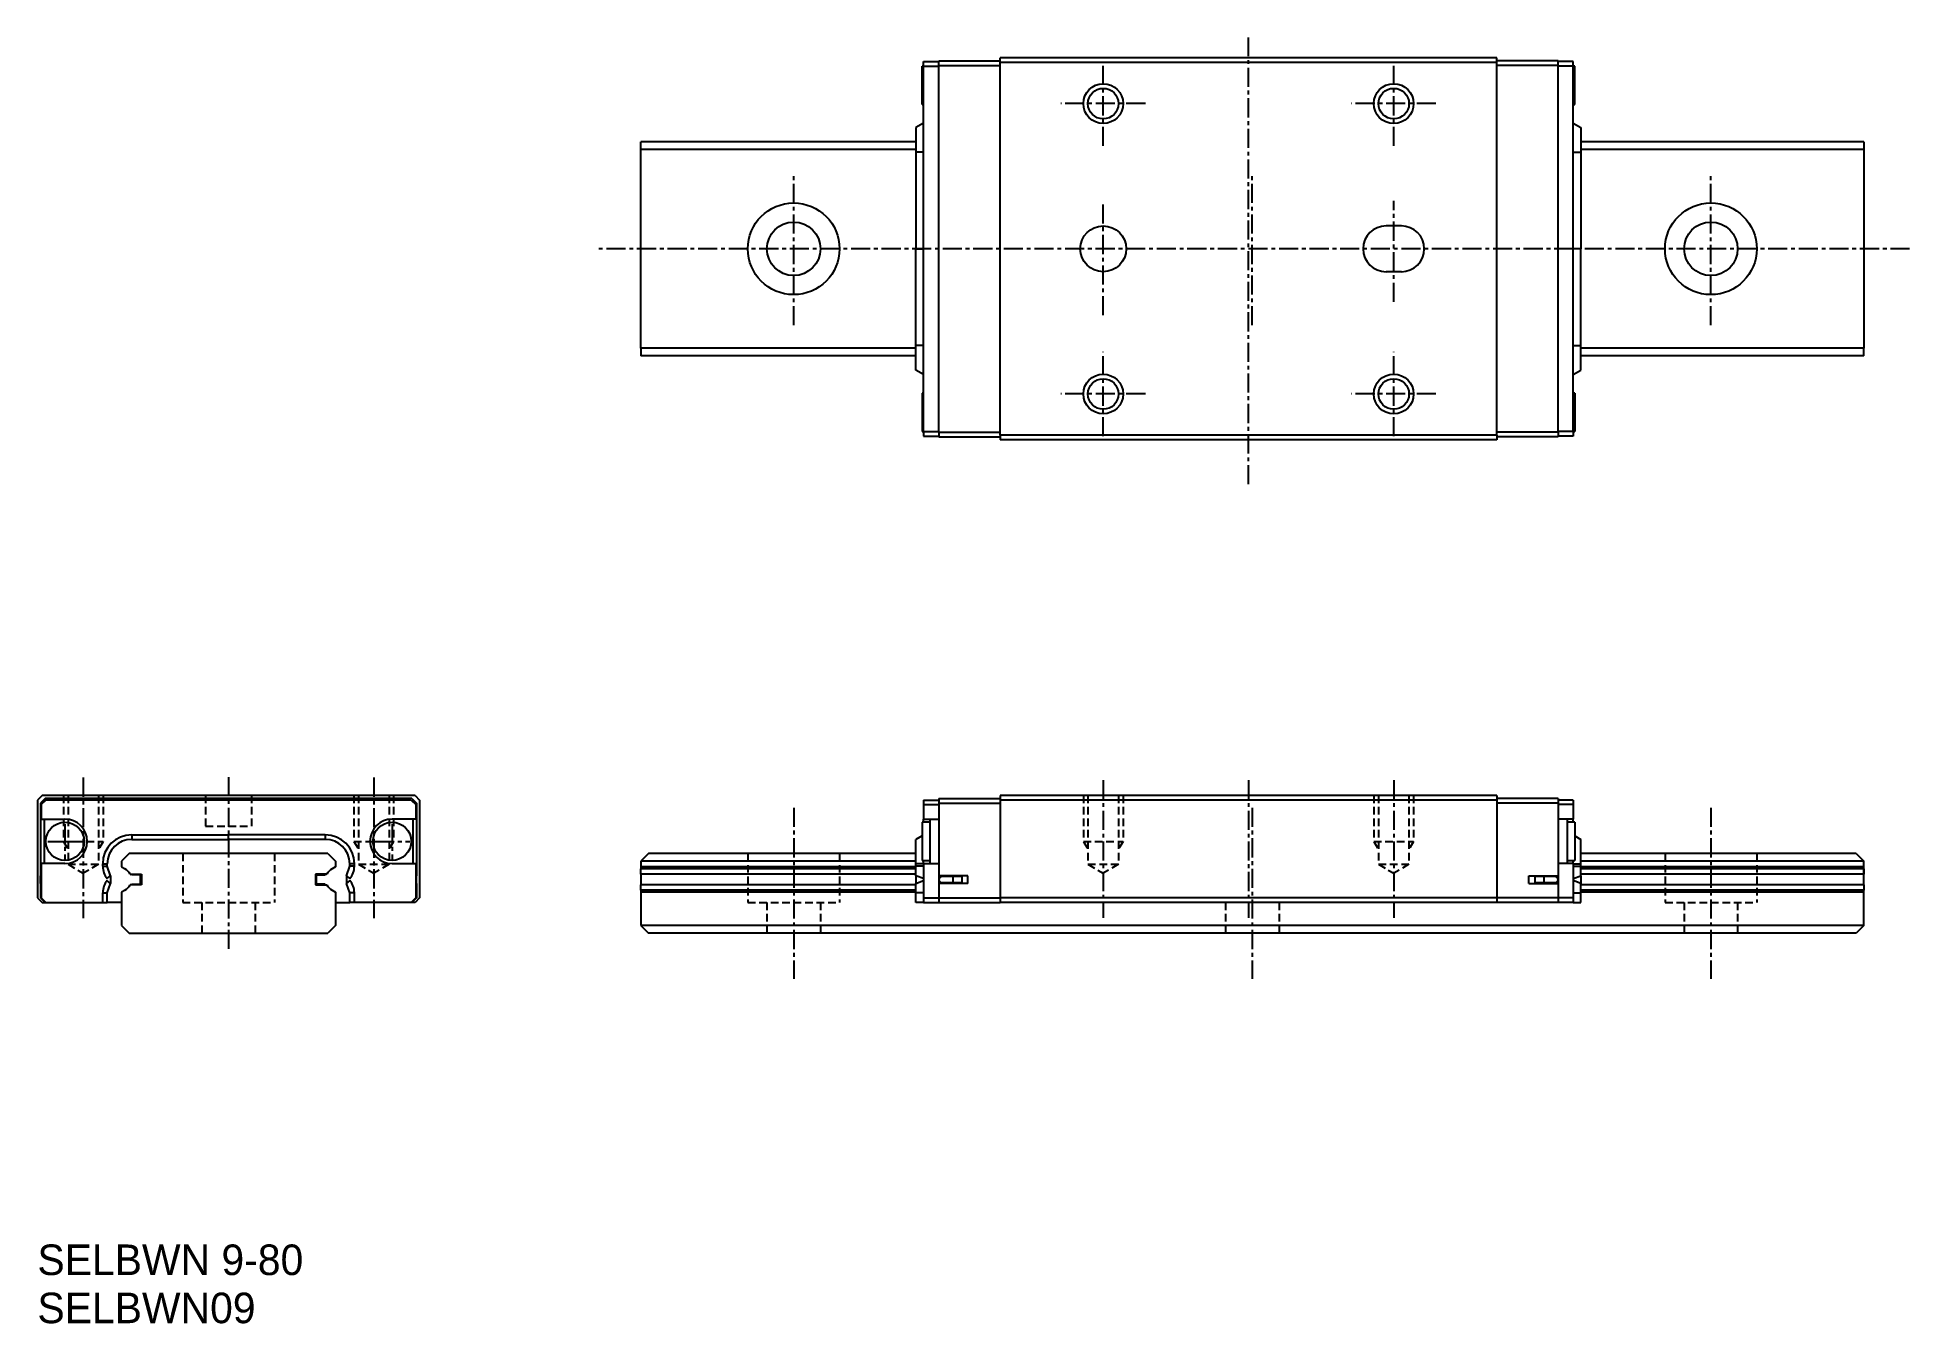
# Model space of a CAD drawing. Extents: x 10 to 132, y 2 to 86.
import ezdxf

# ---------------------------------------------------------------- set-up
doc = ezdxf.new("R2010")
doc.units = 0
doc.linetypes.add('CENTER', pattern=[2, 1.25, -0.25, 0.25, -0.25])
doc.linetypes.add('DASHED', pattern=[0.75, 0.5, -0.25])
doc.layers.get('0').update_dxf_attribs({"linetype": 'CONTINUOUS'})
doc.layers.add('CENTER', color=1, linetype='CENTER')

msp = doc.modelspace()

# ---------------------------------------------------------------- linework, layer by layer
at = {"color": 7, "linetype": 'CONTINUOUS'}
for p, q in [((67.97, 84.42), (67.97, 84.72)), ((67.97, 84.72), (68.97, 84.72)), ((68.97, 84.77), (72.97, 84.77)), ((68.97, 84.47), (68.97, 84.77)), ((105.47, 84.97), (72.97, 84.97)), ((72.97, 84.67), (72.97, 84.97)), ((72.97, 60.27), (72.97, 84.67)), ((105.47, 84.67), (72.97, 84.67)), ((105.47, 84.67), (105.47, 84.97)), ((109.47, 84.77), (105.47, 84.77)), ((105.47, 60.27), (105.47, 84.67)), ((109.47, 84.47), (109.47, 84.77)), ((110.47, 84.72), (109.47, 84.72)), ((110.47, 84.42), (110.47, 84.72)), ((67.97, 84.42), (67.87, 84.42)), ((67.87, 81.92), (67.87, 84.42)), ((67.97, 60.52), (67.97, 84.42)), ((67.97, 84.42), (68.97, 84.42)), ((68.97, 84.47), (72.97, 84.47)), ((68.97, 60.47), (68.97, 84.47)), ((109.47, 84.47), (105.47, 84.47)), ((109.47, 60.47), (109.47, 84.47)), ((110.47, 84.42), (109.47, 84.42)), ((110.47, 60.52), (110.47, 84.42)), ((110.57, 84.42), (110.47, 84.42)), ((110.57, 81.92), (110.57, 84.42)), ((67.87, 81.92), (67.97, 81.92)), ((110.47, 81.92), (110.57, 81.92)), ((67.97, 80.7), (67.47, 80.4)), ((67.47, 80.4), (67.47, 78.8)), ((110.47, 80.7), (110.97, 80.4)), ((110.97, 80.4), (110.97, 78.8)), ((49.47, 78.97), (49.47, 79.47)), ((67.47, 79.47), (49.47, 79.47)), ((49.47, 65.97), (49.47, 78.97)), ((67.47, 78.97), (49.47, 78.97)), ((67.47, 78.8), (67.47, 72.47)), ((67.97, 78.8), (67.47, 78.8)), ((110.47, 78.8), (110.97, 78.8)), ((129.47, 79.47), (110.97, 79.47)), ((129.47, 78.97), (110.97, 78.97)), ((110.97, 78.8), (110.97, 72.47)), ((129.47, 79.47), (129.47, 78.97)), ((129.47, 78.97), (129.47, 65.97)), ((99.22, 73.97), (98.22, 73.97)), ((67.47, 72.47), (67.97, 72.47)), ((67.47, 66.14), (67.47, 72.47)), ((110.97, 72.47), (110.47, 72.47)), ((110.97, 66.14), (110.97, 72.47)), ((99.22, 70.97), (98.22, 70.97)), ((67.97, 66.14), (67.47, 66.14)), ((67.47, 64.54), (67.47, 66.14)), ((110.47, 66.14), (110.97, 66.14)), ((110.97, 64.54), (110.97, 66.14)), ((49.47, 65.97), (49.47, 65.47)), ((67.47, 65.97), (49.47, 65.97)), ((67.47, 65.47), (49.47, 65.47)), ((129.47, 65.97), (110.97, 65.97)), ((129.47, 65.47), (110.97, 65.47)), ((129.47, 65.47), (129.47, 65.97)), ((67.97, 64.24), (67.47, 64.54)), ((110.47, 64.24), (110.97, 64.54)), ((67.87, 63.02), (67.87, 60.52)), ((67.97, 63.02), (67.87, 63.02)), ((110.57, 63.02), (110.47, 63.02)), ((110.57, 63.02), (110.57, 60.52)), ((67.87, 60.52), (67.97, 60.52)), ((67.97, 60.52), (67.97, 60.22)), ((67.97, 60.52), (68.97, 60.52)), ((67.97, 60.22), (68.97, 60.22)), ((68.97, 60.47), (72.97, 60.47)), ((68.97, 60.47), (68.97, 60.17)), ((68.97, 60.17), (72.97, 60.17)), ((105.47, 60.27), (72.97, 60.27)), ((72.97, 60.27), (72.97, 59.97)), ((109.47, 60.47), (105.47, 60.47)), ((105.47, 60.27), (105.47, 59.97)), ((109.47, 60.17), (105.47, 60.17)), ((110.47, 60.52), (109.47, 60.52)), ((109.47, 60.47), (109.47, 60.17)), ((110.47, 60.22), (109.47, 60.22)), ((110.47, 60.52), (110.57, 60.52)), ((110.47, 60.52), (110.47, 60.22)), ((105.47, 59.97), (72.97, 59.97)), ((10.3, 36.7), (10, 36.4)), ((10, 36.4), (10, 30)), ((10.5, 36.5), (10.2, 36.2)), ((10.2, 36.2), (10.2, 31.45)), ((10.55, 36.4), (10.25, 36.1)), ((10.25, 36.1), (10.25, 35.15)), ((34.7, 36.7), (10.3, 36.7)), ((34.5, 36.5), (10.5, 36.5)), ((34.45, 36.4), (10.55, 36.4)), ((34.45, 36.4), (34.75, 36.1)), ((34.5, 36.5), (34.8, 36.2)), ((34.7, 36.7), (35, 36.4)), ((34.75, 36.1), (34.75, 35.15)), ((34.8, 36.2), (34.8, 31.45)), ((35, 36.4), (35, 30)), ((67.97, 36.4), (68.97, 36.4)), ((67.97, 36.4), (67.97, 36.1)), ((67.97, 36.1), (68.97, 36.1)), ((67.97, 36.1), (67.97, 35.15)), ((68.97, 36.5), (72.97, 36.5)), ((68.97, 36.5), (68.97, 36.2)), ((68.97, 36.2), (72.97, 36.2)), ((68.97, 36.2), (68.97, 31.45)), ((105.47, 36.7), (72.97, 36.7)), ((72.97, 36.7), (72.97, 36.4)), ((105.47, 36.4), (72.97, 36.4)), ((72.97, 36.4), (72.97, 30)), ((105.47, 36.7), (105.47, 36.4)), ((109.47, 36.5), (105.47, 36.5)), ((105.47, 36.4), (105.47, 30)), ((109.47, 36.2), (105.47, 36.2)), ((109.47, 36.5), (109.47, 36.2)), ((110.47, 36.4), (109.47, 36.4)), ((109.47, 36.2), (109.47, 31.45)), ((110.47, 36.1), (109.47, 36.1)), ((110.47, 36.4), (110.47, 36.1)), ((110.47, 36.1), (110.47, 35.15)), ((10.25, 35.15), (11.8, 35.15)), ((10.45, 35.15), (10.45, 32.25)), ((34.75, 35.15), (33.2, 35.15)), ((34.55, 35.15), (34.55, 32.25)), ((68.37, 34.95), (67.87, 34.95)), ((67.87, 34.95), (67.87, 32.45)), ((67.97, 34.95), (67.97, 35.15)), ((67.97, 35.15), (68.97, 35.15)), ((68.37, 35.15), (68.37, 32.25)), ((110.47, 35.15), (109.47, 35.15)), ((110.07, 35.15), (110.07, 32.25)), ((110.57, 34.95), (110.07, 34.95)), ((110.47, 34.95), (110.47, 35.15)), ((110.57, 34.95), (110.57, 32.45)), ((16.17, 34.13), (22.5, 34.13)), ((16.17, 34.13), (16.17, 33.83)), ((16.17, 33.83), (22.5, 33.83)), ((28.83, 34.13), (22.5, 34.13)), ((22.5, 33.83), (22.5, 34.13)), ((28.83, 33.83), (22.5, 33.83)), ((28.83, 34.13), (28.83, 33.83)), ((67.87, 34.07), (67.47, 33.83)), ((67.47, 32.23), (67.47, 33.83)), ((110.57, 34.07), (110.97, 33.83)), ((110.97, 32.23), (110.97, 33.83)), ((11.8, 32.25), (10.25, 32.25)), ((10.25, 32.25), (10.25, 30)), ((14.27, 32.07), (14.27, 32.23)), ((14.27, 32.23), (14.57, 32.23)), ((14.27, 32.07), (14.57, 32.07)), ((14.57, 32.07), (14.57, 32.23)), ((14.79, 31.45), (14.57, 32.07)), ((16, 32.9), (15.5, 32.4)), ((15.5, 32.4), (15.5, 32.03)), ((15.5, 32.03), (15.73, 31.9)), ((29, 32.9), (16, 32.9)), ((29, 32.9), (29.5, 32.4)), ((29.5, 32.03), (29.27, 31.9)), ((29.5, 32.4), (29.5, 32.03)), ((30.21, 31.45), (30.43, 32.07)), ((30.73, 32.23), (30.43, 32.23)), ((30.43, 32.07), (30.43, 32.23)), ((30.73, 32.07), (30.43, 32.07)), ((30.73, 32.07), (30.73, 32.23)), ((33.2, 32.25), (34.75, 32.25)), ((34.75, 32.25), (34.75, 30)), ((49.97, 32.9), (49.47, 32.4)), ((67.47, 32.4), (49.47, 32.4)), ((49.47, 32.4), (49.47, 32.4)), ((49.47, 32.4), (49.47, 32.03)), ((67.47, 32.03), (49.47, 32.03)), ((49.47, 32.03), (49.47, 31.9)), ((67.47, 31.9), (49.47, 31.9)), ((49.47, 31.55), (49.47, 31.9)), ((67.47, 32.9), (49.97, 32.9)), ((67.97, 32.23), (67.47, 32.23)), ((67.47, 32.07), (67.47, 32.23)), ((67.47, 31.45), (67.47, 32.07)), ((67.97, 32.07), (67.47, 32.07)), ((67.87, 32.45), (68.37, 32.45)), ((67.97, 32.25), (67.97, 32.45)), ((67.97, 32.25), (68.97, 32.25)), ((67.97, 32.25), (67.97, 30)), ((110.47, 32.25), (109.47, 32.25)), ((110.07, 32.45), (110.57, 32.45)), ((110.47, 32.25), (110.47, 32.45)), ((110.47, 32.25), (110.47, 30)), ((110.47, 32.23), (110.97, 32.23)), ((110.47, 32.07), (110.97, 32.07)), ((128.97, 32.9), (110.97, 32.9)), ((129.47, 32.4), (110.97, 32.4)), ((110.97, 32.07), (110.97, 32.23)), ((110.97, 31.45), (110.97, 32.07)), ((129.47, 32.03), (110.97, 32.03)), ((129.47, 31.9), (110.97, 31.9)), ((128.97, 32.9), (129.47, 32.4)), ((129.47, 30.85), (129.47, 32.4)), ((129.47, 31.9), (129.47, 31.55)), ((10.2, 31.45), (10.25, 31.45)), ((10.2, 30.95), (10.2, 31.45)), ((10.2, 30.95), (10.25, 30.95)), ((10.2, 30.95), (10.2, 30)), ((14.55, 31.26), (14.79, 31.45)), ((14.79, 30.95), (14.55, 31.14)), ((14.57, 30.33), (14.79, 30.95)), ((14.79, 31.45), (14.79, 30.95)), ((16.07, 31.55), (16.8, 31.55)), ((16.8, 30.85), (16.07, 30.85)), ((16.75, 31.5), (16.17, 31.5)), ((16.17, 30.9), (16.75, 30.9)), ((16.75, 30.9), (16.75, 31.5)), ((16.8, 31.55), (16.8, 30.85)), ((28.2, 31.55), (28.2, 30.85)), ((28.93, 31.55), (28.2, 31.55)), ((28.2, 30.85), (28.93, 30.85)), ((28.25, 31.5), (28.83, 31.5)), ((28.25, 30.9), (28.25, 31.5)), ((28.83, 30.9), (28.25, 30.9)), ((30.45, 31.26), (30.21, 31.45)), ((30.21, 31.45), (30.21, 30.95)), ((30.21, 30.95), (30.45, 31.14)), ((30.43, 30.33), (30.21, 30.95)), ((34.8, 31.45), (34.75, 31.45)), ((34.8, 30.95), (34.75, 30.95)), ((34.8, 30.95), (34.8, 31.45)), ((34.8, 30.95), (34.8, 30)), ((67.47, 31.55), (49.47, 31.55)), ((49.47, 31.55), (49.47, 30.85)), ((67.47, 30.85), (49.47, 30.85)), ((49.47, 30.5), (49.47, 30.85)), ((67.47, 31.45), (67.47, 30.95)), ((67.97, 31.26), (67.47, 31.45)), ((67.47, 30.95), (67.97, 31.14)), ((67.47, 30.33), (67.47, 30.95)), ((70.87, 31.45), (68.97, 31.45)), ((68.97, 31.45), (68.97, 30.95)), ((68.97, 30.95), (68.97, 30)), ((70.87, 30.95), (68.97, 30.95)), ((69.87, 31.4), (69.17, 31.4)), ((69.17, 31), (69.87, 31)), ((69.47, 31.4), (69.47, 31.45)), ((69.47, 30.95), (69.47, 31)), ((69.79, 31.4), (69.79, 31.45)), ((69.79, 30.95), (69.79, 31)), ((69.87, 31.4), (69.87, 31)), ((70.47, 31.4), (69.87, 31.4)), ((69.87, 31), (70.47, 31)), ((70.47, 31.4), (70.47, 31)), ((70.87, 30.95), (70.87, 31.45)), ((107.57, 30.95), (107.57, 31.45)), ((107.57, 31.45), (109.47, 31.45)), ((107.57, 30.95), (109.47, 30.95)), ((108.57, 31.4), (107.97, 31.4)), ((107.97, 31), (107.97, 31.4)), ((107.97, 31), (108.57, 31)), ((108.57, 31), (108.57, 31.4)), ((109.27, 31.4), (108.57, 31.4)), ((108.57, 31), (109.27, 31)), ((108.64, 31.4), (108.64, 31.45)), ((108.64, 30.95), (108.64, 31)), ((108.97, 31.4), (108.97, 31.45)), ((108.97, 30.95), (108.97, 31)), ((109.47, 31.45), (109.47, 30.95)), ((109.47, 30.95), (109.47, 30)), ((110.47, 31.26), (110.97, 31.45)), ((110.97, 30.95), (110.47, 31.14)), ((129.47, 31.55), (110.97, 31.55)), ((110.97, 31.45), (110.97, 30.95)), ((110.97, 30.33), (110.97, 30.95)), ((129.47, 30.85), (110.97, 30.85)), ((129.47, 30.85), (129.47, 30.5)), ((10, 30), (10.3, 29.7)), ((10.2, 30), (10.5, 29.7)), ((10.25, 30), (10.55, 29.7)), ((10.3, 29.7), (10.5, 29.7)), ((10.5, 29.7), (10.55, 29.7)), ((10.55, 29.7), (14.27, 29.7)), ((14.27, 29.7), (14.27, 30.33)), ((14.27, 30.33), (14.57, 30.33)), ((14.27, 29.7), (14.57, 29.7)), ((14.57, 29.7), (14.57, 30.33)), ((15.5, 29.7), (14.57, 29.7)), ((15.73, 30.5), (15.5, 30.37)), ((15.5, 30.37), (15.5, 28.2)), ((29.27, 30.5), (29.5, 30.37)), ((29.5, 30.37), (29.5, 28.2)), ((29.5, 29.7), (30.43, 29.7)), ((30.43, 29.7), (30.43, 30.33)), ((30.73, 30.33), (30.43, 30.33)), ((30.73, 29.7), (30.43, 29.7)), ((30.73, 29.7), (30.73, 30.33)), ((34.45, 29.7), (30.73, 29.7)), ((34.75, 30), (34.45, 29.7)), ((34.5, 29.7), (34.45, 29.7)), ((34.8, 30), (34.5, 29.7)), ((34.7, 29.7), (34.5, 29.7)), ((35, 30), (34.7, 29.7)), ((67.47, 30.5), (49.47, 30.5)), ((49.47, 30.5), (49.47, 30.37)), ((67.47, 30.37), (49.47, 30.37)), ((49.47, 30.37), (49.47, 28.2)), ((67.97, 30.33), (67.47, 30.33)), ((67.47, 29.7), (67.47, 30.33)), ((67.97, 29.7), (67.47, 29.7)), ((67.97, 30), (68.97, 30)), ((67.97, 30), (67.97, 29.7)), ((67.97, 29.7), (68.97, 29.7)), ((68.97, 30), (72.97, 30)), ((68.97, 30), (68.97, 29.7)), ((68.97, 29.7), (72.97, 29.7)), ((105.47, 30), (72.97, 30)), ((72.97, 30), (72.97, 29.7)), ((105.47, 29.7), (72.97, 29.7)), ((105.47, 30), (105.47, 29.7)), ((109.47, 30), (105.47, 30)), ((109.47, 29.7), (105.47, 29.7)), ((110.47, 30), (109.47, 30)), ((109.47, 30), (109.47, 29.7)), ((110.47, 29.7), (109.47, 29.7)), ((110.47, 30.33), (110.97, 30.33)), ((110.47, 30), (110.47, 29.7)), ((110.47, 29.7), (110.97, 29.7)), ((129.47, 30.5), (110.97, 30.5)), ((129.47, 30.37), (110.97, 30.37)), ((110.97, 29.7), (110.97, 30.33)), ((129.47, 30.37), (129.47, 30.5)), ((129.47, 28.2), (129.47, 30.37)), ((15.5, 28.2), (16, 27.7)), ((29.5, 28.2), (29, 27.7)), ((129.47, 28.2), (49.47, 28.2)), ((49.47, 28.2), (49.97, 27.7)), ((129.47, 28.2), (128.97, 27.7)), ((16, 27.7), (29, 27.7)), ((128.97, 27.7), (49.97, 27.7))]:
    msp.add_line(p, q, dxfattribs=at)
at = {"color": 3, "linetype": 'DASHED'}
for p, q in [((11.7, 36.7), (11.7, 33.7)), ((12, 36.7), (12, 32.2)), ((14, 36.7), (14, 32.2)), ((14.3, 36.7), (14.3, 33.7)), ((21, 36.7), (21, 34.7)), ((24, 36.7), (24, 34.7)), ((30.7, 36.7), (30.7, 33.7)), ((31, 36.7), (31, 32.2)), ((33, 36.7), (33, 32.2)), ((33.3, 36.7), (33.3, 33.7)), ((78.42, 36.7), (78.42, 33.7)), ((78.72, 36.7), (78.72, 32.2)), ((80.72, 36.7), (80.72, 32.2)), ((81.02, 36.7), (81.02, 33.7)), ((97.42, 36.7), (97.42, 33.7)), ((97.72, 36.7), (97.72, 32.2)), ((99.72, 36.7), (99.72, 32.2)), ((100.02, 36.7), (100.02, 33.7)), ((21, 34.7), (24, 34.7)), ((11.7, 33.7), (14.3, 33.7)), ((11.7, 33.7), (12, 33.18)), ((14.3, 33.7), (14, 33.18)), ((30.7, 33.7), (31, 33.18)), ((30.7, 33.7), (33.3, 33.7)), ((33.3, 33.7), (33, 33.18)), ((78.42, 33.7), (81.02, 33.7)), ((78.42, 33.7), (78.72, 33.18)), ((81.02, 33.7), (80.72, 33.18)), ((97.42, 33.7), (100.02, 33.7)), ((97.42, 33.7), (97.72, 33.18)), ((100.02, 33.7), (99.72, 33.18)), ((12, 32.2), (14, 32.2)), ((12, 32.2), (13, 31.62)), ((14, 32.2), (13, 31.62)), ((19.5, 32.9), (19.5, 29.7)), ((25.5, 32.9), (25.5, 29.7)), ((31, 32.2), (33, 32.2)), ((31, 32.2), (32, 31.62)), ((33, 32.2), (32, 31.62)), ((56.47, 32.9), (56.47, 29.7)), ((62.47, 32.9), (62.47, 29.7)), ((78.72, 32.2), (80.72, 32.2)), ((78.72, 32.2), (79.72, 31.62)), ((80.72, 32.2), (79.72, 31.62)), ((97.72, 32.2), (99.72, 32.2)), ((97.72, 32.2), (98.72, 31.62)), ((99.72, 32.2), (98.72, 31.62)), ((116.47, 32.9), (116.47, 29.7)), ((122.47, 32.9), (122.47, 29.7)), ((19.5, 29.7), (25.5, 29.7)), ((20.75, 29.7), (20.75, 27.7)), ((24.25, 29.7), (24.25, 27.7)), ((56.47, 29.7), (62.47, 29.7)), ((57.72, 29.7), (57.72, 27.7)), ((61.22, 29.7), (61.22, 27.7)), ((87.72, 29.7), (87.72, 27.7)), ((91.22, 29.7), (91.22, 27.7)), ((116.47, 29.7), (122.47, 29.7)), ((117.72, 29.7), (117.72, 27.7)), ((121.22, 29.7), (121.22, 27.7))]:
    msp.add_line(p, q, dxfattribs=at)
at = {"color": 3, "linetype": 'CONTINUOUS'}
for centre in [(79.72, 81.97), (98.72, 81.97), (79.72, 62.97), (98.72, 62.97)]:
    msp.add_circle(centre, 1.3, dxfattribs=at)
at = {"color": 7, "linetype": 'CONTINUOUS'}
for centre, radius in [((79.72, 81.97), 1), ((98.72, 81.97), 1), ((59.47, 72.47), 3), ((119.47, 72.47), 3), ((59.47, 72.47), 1.75), ((79.72, 72.47), 1.5), ((119.47, 72.47), 1.75), ((79.72, 62.97), 1), ((98.72, 62.97), 1), ((11.8, 33.7), 1.25), ((33.2, 33.7), 1.25)]:
    msp.add_circle(centre, radius, dxfattribs=at)
for centre, radius, start, end in [((98.22, 72.47), 1.5, 90, 270), ((99.22, 72.47), 1.5, 270, 90), ((11.8, 33.7), 1.45, 270, 90), ((33.2, 33.7), 1.45, 90, 270), ((16.17, 32.23), 1.9, 90.0008, 179.9992), ((16.17, 32.23), 1.6, 90, 180), ((28.83, 32.23), 1.9, 0.0008, 89.9992), ((28.83, 32.23), 1.6, 0, 90), ((15.57, 32.07), 1.3, 179.9977, 218.646), ((15.29, 31.14), 0.875, 27.7195, 60), ((29.71, 31.14), 0.875, 120, 152.2805), ((29.43, 32.07), 1.3, 321.354, 0.0023), ((15.57, 30.33), 1.3, 141.354, 180.0023), ((15.29, 31.26), 0.875, 300, 332.2805), ((15.29, 31.14), 0.945, 22.1963, 25.5112), ((15.29, 31.26), 0.945, 334.4888, 337.8037), ((29.71, 31.14), 0.945, 154.4888, 157.8037), ((29.71, 31.26), 0.945, 202.1963, 205.5112), ((29.71, 31.26), 0.875, 207.7195, 240), ((29.43, 30.33), 1.3, 359.9977, 38.646), ((69.17, 31.2), 0.2, 90, 180), ((69.17, 31.2), 0.2, 180, 270), ((109.27, 31.2), 0.2, 0, 90), ((109.27, 31.2), 0.2, 270, 0)]:
    msp.add_arc(centre, radius, start, end, dxfattribs=at)
at = {"layer": 'CENTER', "color": 1, "linetype": 'CENTER'}
for p, q in [((89.22, 57.07), (89.22, 86.3)), ((79.72, 79.2), (79.72, 84.73)), ((98.72, 79.2), (98.72, 84.73)), ((82.48, 81.97), (76.95, 81.97)), ((101.48, 81.97), (95.95, 81.97)), ((59.47, 67.47), (59.47, 77.47)), ((89.47, 67.47), (89.47, 77.47)), ((119.47, 67.47), (119.47, 77.47)), ((79.72, 68.13), (79.72, 75.6)), ((98.72, 69), (98.72, 75.6)), ((132.47, 72.47), (46.47, 72.47)), ((79.72, 60.2), (79.72, 65.73)), ((98.72, 60.2), (98.72, 65.73)), ((82.48, 62.97), (76.95, 62.97)), ((101.48, 62.97), (95.95, 62.97)), ((13, 37.87), (13, 28.67)), ((22.5, 37.9), (22.5, 26.67)), ((32, 37.87), (32, 28.67)), ((79.72, 37.7), (79.72, 28.7)), ((89.22, 37.7), (89.22, 28.7)), ((98.72, 37.7), (98.72, 28.7)), ((59.47, 35.9), (59.47, 24.7)), ((89.47, 35.9), (89.47, 24.7)), ((119.47, 35.9), (119.47, 24.7)), ((11.8, 34.83), (11.8, 32.5)), ((33.2, 34.83), (33.2, 32.5)), ((10.68, 33.7), (12.95, 33.7)), ((32.08, 33.7), (34.35, 33.7))]:
    msp.add_line(p, q, dxfattribs=at)

# ---------------------------------------------------------------- texts
at = {"color": 7, "linetype": 'CONTINUOUS'}
for s, p in [('SELBWN 9-80', (10, 5.32)), ('SELBWN09', (10, 2.17))]:
    msp.add_text(s, height=2, dxfattribs=at).set_placement(p)

doc.saveas('drawing.dxf')
